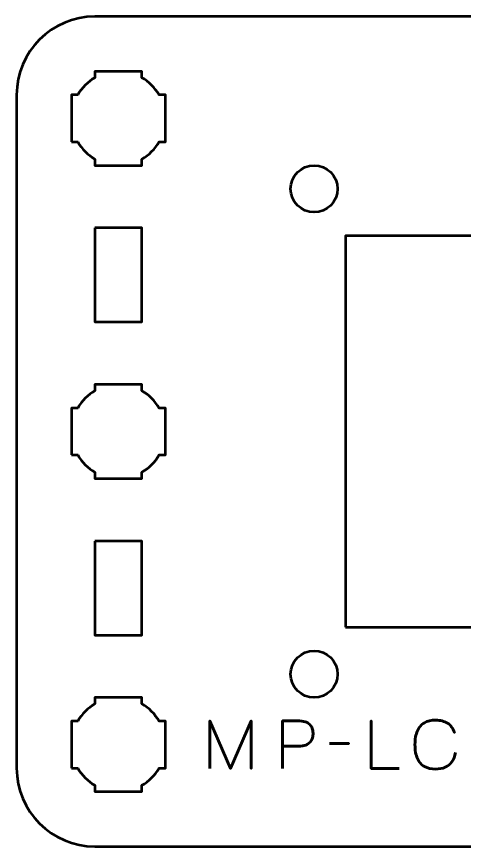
# Model space of a CAD drawing. Header units: centimetres. Extents: x -16.2 to -4.8, y -17.5 to -12.2.
# Drawn here: x -16.15 to -13.29, y -17.5 to -12.2 of the extents above; entities that cross this region are included whole.
import ezdxf

# ---------------------------------------------------------------- set-up
doc = ezdxf.new("R2010")
doc.units = ezdxf.units.CM
doc.header["$MEASUREMENT"] = 0
doc.layers.add('Layer 1', color=7, linetype='Continuous')

msp = doc.modelspace()

# ---------------------------------------------------------------- linework, layer by layer
at = {"layer": 'Layer 1', "color": 250, "lineweight": 53}
msp.add_lwpolyline([(-14.05002, -16.10001), (-6.95002, -16.10001), (-6.95002, -13.60001), (-14.05002, -13.60001), (-14.05002, -16.10001)], close=True, dxfattribs=at)
for centre in [(-14.25, -13.3), (-14.25, -13.3), (-14.25, -16.4), (-14.25, -16.4)]:
    msp.add_ellipse(centre, major_axis=(0, 0.15), ratio=1, dxfattribs=at)
at = {"layer": 'Layer 1', "lineweight": 53}
for points, knots in [([(-15.64992, -12.19997), (-15.64992, -12.19997), (-5.34994, -12.19997), (-5.34994, -12.19997), (-5.34994, -12.19997), (-5.07294, -12.19997), (-4.84998, -12.42306), (-4.84998, -12.70006), (-4.84998, -12.70006), (-4.84998, -12.70006), (-4.84998, -16.99993), (-4.84998, -16.99993), (-4.84998, -16.99993), (-4.84998, -17.27707), (-5.07294, -17.50003), (-5.34994, -17.50003), (-5.34994, -17.50003), (-5.34994, -17.50003), (-15.64992, -17.50003), (-15.64992, -17.50003), (-15.64992, -17.50003), (-15.92692, -17.50003), (-16.15002, -17.27707), (-16.15002, -16.99993), (-16.15002, -16.99993), (-16.15002, -16.99993), (-16.15002, -12.70006), (-16.15002, -12.70006), (-16.15002, -12.70006), (-16.15002, -12.42306), (-15.92692, -12.19997), (-15.64992, -12.19997)], [0, 0, 0, 0, 0.125, 0.125, 0.125, 0.125, 0.25, 0.25, 0.25, 0.25, 0.375, 0.375, 0.375, 0.375, 0.5, 0.5, 0.5, 0.5, 0.625, 0.625, 0.625, 0.625, 0.75, 0.75, 0.75, 0.75, 0.875, 0.875, 0.875, 0.875, 1, 1, 1, 1]), ([(-15.79992, -13.00001), (-15.79992, -13.00001), (-15.79992, -12.85543), (-15.79992, -12.85543), (-15.79992, -12.85543), (-15.79992, -12.85543), (-15.79999, -12.85), (-15.79999, -12.85), (-15.79999, -12.85), (-15.79999, -12.85), (-15.79992, -12.84458), (-15.79992, -12.84458), (-15.79992, -12.84458), (-15.79992, -12.84458), (-15.79992, -12.70001), (-15.79992, -12.70001), (-15.79992, -12.70001), (-15.79992, -12.70001), (-15.75984, -12.70001), (-15.75984, -12.70001), (-15.75984, -12.70001), (-15.73349, -12.65444), (-15.69549, -12.61646), (-15.64992, -12.59011), (-15.64992, -12.59011), (-15.64992, -12.59011), (-15.64992, -12.55001), (-15.64992, -12.55001), (-15.64992, -12.55001), (-15.64992, -12.55001), (-15.50258, -12.55001), (-15.50258, -12.55001), (-15.50258, -12.55001), (-15.50258, -12.55001), (-15.49999, -12.54999), (-15.49999, -12.54999), (-15.49999, -12.54999), (-15.49999, -12.54999), (-15.49739, -12.55001), (-15.49739, -12.55001), (-15.49739, -12.55001), (-15.49739, -12.55001), (-15.34992, -12.55001), (-15.34992, -12.55001), (-15.34992, -12.55001), (-15.34992, -12.55001), (-15.34992, -12.59017), (-15.34992, -12.59017), (-15.34992, -12.59017), (-15.3044, -12.61652), (-15.26644, -12.65448), (-15.24012, -12.70001), (-15.24012, -12.70001), (-15.24012, -12.70001), (-15.19991, -12.70001), (-15.19991, -12.70001), (-15.19991, -12.70001), (-15.19991, -12.70001), (-15.19991, -13.00001), (-15.19991, -13.00001), (-15.19991, -13.00001), (-15.19991, -13.00001), (-15.2401, -13.00001), (-15.2401, -13.00001), (-15.2401, -13.00001), (-15.26642, -13.04555), (-15.30439, -13.08351), (-15.34992, -13.10985), (-15.34992, -13.10985), (-15.34992, -13.10985), (-15.34992, -13.15002), (-15.34992, -13.15002), (-15.34992, -13.15002), (-15.34992, -13.15002), (-15.64992, -13.15002), (-15.64992, -13.15002), (-15.64992, -13.15002), (-15.64992, -13.15002), (-15.64992, -13.1099), (-15.64992, -13.1099), (-15.64992, -13.1099), (-15.6955, -13.08356), (-15.7335, -13.04558), (-15.75986, -13.00001), (-15.75986, -13.00001), (-15.75986, -13.00001), (-15.79992, -13.00001), (-15.79992, -13.00001)], [0, 0, 0, 0, 0.0454545, 0.0454545, 0.0454545, 0.0454545, 0.0909091, 0.0909091, 0.0909091, 0.0909091, 0.1363636, 0.1363636, 0.1363636, 0.1363636, 0.1818182, 0.1818182, 0.1818182, 0.1818182, 0.2272727, 0.2272727, 0.2272727, 0.2272727, 0.2727273, 0.2727273, 0.2727273, 0.2727273, 0.3181818, 0.3181818, 0.3181818, 0.3181818, 0.3636364, 0.3636364, 0.3636364, 0.3636364, 0.4090909, 0.4090909, 0.4090909, 0.4090909, 0.4545455, 0.4545455, 0.4545455, 0.4545455, 0.5, 0.5, 0.5, 0.5, 0.5454545, 0.5454545, 0.5454545, 0.5454545, 0.5909091, 0.5909091, 0.5909091, 0.5909091, 0.6363636, 0.6363636, 0.6363636, 0.6363636, 0.6818182, 0.6818182, 0.6818182, 0.6818182, 0.7272727, 0.7272727, 0.7272727, 0.7272727, 0.7727273, 0.7727273, 0.7727273, 0.7727273, 0.8181818, 0.8181818, 0.8181818, 0.8181818, 0.8636364, 0.8636364, 0.8636364, 0.8636364, 0.9090909, 0.9090909, 0.9090909, 0.9090909, 0.9545455, 0.9545455, 0.9545455, 0.9545455, 1, 1, 1, 1]), ([(-15.64992, -13.55001), (-15.64992, -13.55001), (-15.34992, -13.55001), (-15.34992, -13.55001), (-15.34992, -13.55001), (-15.34992, -13.55001), (-15.34992, -14.15002), (-15.34992, -14.15002), (-15.34992, -14.15002), (-15.34992, -14.15002), (-15.64992, -14.15002), (-15.64992, -14.15002), (-15.64992, -14.15002), (-15.64992, -14.15002), (-15.64992, -13.55001), (-15.64992, -13.55001)], [0, 0, 0, 0, 0.25, 0.25, 0.25, 0.25, 0.5, 0.5, 0.5, 0.5, 0.75, 0.75, 0.75, 0.75, 1, 1, 1, 1]), ([(-15.79992, -15.00001), (-15.79992, -15.00001), (-15.79992, -14.85543), (-15.79992, -14.85543), (-15.79992, -14.85543), (-15.79992, -14.85543), (-15.79999, -14.85), (-15.79999, -14.85), (-15.79999, -14.85), (-15.79999, -14.85), (-15.79992, -14.84458), (-15.79992, -14.84458), (-15.79992, -14.84458), (-15.79992, -14.84458), (-15.79992, -14.70001), (-15.79992, -14.70001), (-15.79992, -14.70001), (-15.79992, -14.70001), (-15.75984, -14.70001), (-15.75984, -14.70001), (-15.75984, -14.70001), (-15.73349, -14.65444), (-15.69549, -14.61646), (-15.64992, -14.59011), (-15.64992, -14.59011), (-15.64992, -14.59011), (-15.64992, -14.55001), (-15.64992, -14.55001), (-15.64992, -14.55001), (-15.64992, -14.55001), (-15.50258, -14.55001), (-15.50258, -14.55001), (-15.50258, -14.55001), (-15.50258, -14.55001), (-15.49999, -14.54999), (-15.49999, -14.54999), (-15.49999, -14.54999), (-15.49999, -14.54999), (-15.49739, -14.55001), (-15.49739, -14.55001), (-15.49739, -14.55001), (-15.49739, -14.55001), (-15.34992, -14.55001), (-15.34992, -14.55001), (-15.34992, -14.55001), (-15.34992, -14.55001), (-15.34992, -14.59017), (-15.34992, -14.59017), (-15.34992, -14.59017), (-15.3044, -14.61652), (-15.26644, -14.65448), (-15.24012, -14.70001), (-15.24012, -14.70001), (-15.24012, -14.70001), (-15.19991, -14.70001), (-15.19991, -14.70001), (-15.19991, -14.70001), (-15.19991, -14.70001), (-15.19991, -15.00001), (-15.19991, -15.00001), (-15.19991, -15.00001), (-15.19991, -15.00001), (-15.2401, -15.00001), (-15.2401, -15.00001), (-15.2401, -15.00001), (-15.26642, -15.04555), (-15.30439, -15.08351), (-15.34992, -15.10985), (-15.34992, -15.10985), (-15.34992, -15.10985), (-15.34992, -15.15002), (-15.34992, -15.15002), (-15.34992, -15.15002), (-15.34992, -15.15002), (-15.64992, -15.15002), (-15.64992, -15.15002), (-15.64992, -15.15002), (-15.64992, -15.15002), (-15.64992, -15.1099), (-15.64992, -15.1099), (-15.64992, -15.1099), (-15.6955, -15.08356), (-15.7335, -15.04558), (-15.75986, -15.00001), (-15.75986, -15.00001), (-15.75986, -15.00001), (-15.79992, -15.00001), (-15.79992, -15.00001)], [0, 0, 0, 0, 0.0454545, 0.0454545, 0.0454545, 0.0454545, 0.0909091, 0.0909091, 0.0909091, 0.0909091, 0.1363636, 0.1363636, 0.1363636, 0.1363636, 0.1818182, 0.1818182, 0.1818182, 0.1818182, 0.2272727, 0.2272727, 0.2272727, 0.2272727, 0.2727273, 0.2727273, 0.2727273, 0.2727273, 0.3181818, 0.3181818, 0.3181818, 0.3181818, 0.3636364, 0.3636364, 0.3636364, 0.3636364, 0.4090909, 0.4090909, 0.4090909, 0.4090909, 0.4545455, 0.4545455, 0.4545455, 0.4545455, 0.5, 0.5, 0.5, 0.5, 0.5454545, 0.5454545, 0.5454545, 0.5454545, 0.5909091, 0.5909091, 0.5909091, 0.5909091, 0.6363636, 0.6363636, 0.6363636, 0.6363636, 0.6818182, 0.6818182, 0.6818182, 0.6818182, 0.7272727, 0.7272727, 0.7272727, 0.7272727, 0.7727273, 0.7727273, 0.7727273, 0.7727273, 0.8181818, 0.8181818, 0.8181818, 0.8181818, 0.8636364, 0.8636364, 0.8636364, 0.8636364, 0.9090909, 0.9090909, 0.9090909, 0.9090909, 0.9545455, 0.9545455, 0.9545455, 0.9545455, 1, 1, 1, 1]), ([(-15.64992, -15.54998), (-15.64992, -15.54998), (-15.34992, -15.54998), (-15.34992, -15.54998), (-15.34992, -15.54998), (-15.34992, -15.54998), (-15.34992, -16.14998), (-15.34992, -16.14998), (-15.34992, -16.14998), (-15.34992, -16.14998), (-15.64992, -16.14998), (-15.64992, -16.14998), (-15.64992, -16.14998), (-15.64992, -16.14998), (-15.64992, -15.54998), (-15.64992, -15.54998)], [0, 0, 0, 0, 0.25, 0.25, 0.25, 0.25, 0.5, 0.5, 0.5, 0.5, 0.75, 0.75, 0.75, 0.75, 1, 1, 1, 1]), ([(-15.79992, -17.00001), (-15.79992, -17.00001), (-15.79992, -16.85543), (-15.79992, -16.85543), (-15.79992, -16.85543), (-15.79992, -16.85543), (-15.79999, -16.85), (-15.79999, -16.85), (-15.79999, -16.85), (-15.79999, -16.85), (-15.79992, -16.84458), (-15.79992, -16.84458), (-15.79992, -16.84458), (-15.79992, -16.84458), (-15.79992, -16.70001), (-15.79992, -16.70001), (-15.79992, -16.70001), (-15.79992, -16.70001), (-15.75984, -16.70001), (-15.75984, -16.70001), (-15.75984, -16.70001), (-15.73349, -16.65444), (-15.69549, -16.61646), (-15.64992, -16.59011), (-15.64992, -16.59011), (-15.64992, -16.59011), (-15.64992, -16.55001), (-15.64992, -16.55001), (-15.64992, -16.55001), (-15.64992, -16.55001), (-15.50258, -16.55001), (-15.50258, -16.55001), (-15.50258, -16.55001), (-15.50258, -16.55001), (-15.49999, -16.54999), (-15.49999, -16.54999), (-15.49999, -16.54999), (-15.49999, -16.54999), (-15.49739, -16.55001), (-15.49739, -16.55001), (-15.49739, -16.55001), (-15.49739, -16.55001), (-15.34992, -16.55001), (-15.34992, -16.55001), (-15.34992, -16.55001), (-15.34992, -16.55001), (-15.34992, -16.59017), (-15.34992, -16.59017), (-15.34992, -16.59017), (-15.3044, -16.61652), (-15.26644, -16.65448), (-15.24012, -16.70001), (-15.24012, -16.70001), (-15.24012, -16.70001), (-15.19991, -16.70001), (-15.19991, -16.70001), (-15.19991, -16.70001), (-15.19991, -16.70001), (-15.19991, -17.00001), (-15.19991, -17.00001), (-15.19991, -17.00001), (-15.19991, -17.00001), (-15.2401, -17.00001), (-15.2401, -17.00001), (-15.2401, -17.00001), (-15.26642, -17.04555), (-15.30439, -17.08351), (-15.34992, -17.10985), (-15.34992, -17.10985), (-15.34992, -17.10985), (-15.34992, -17.15002), (-15.34992, -17.15002), (-15.34992, -17.15002), (-15.34992, -17.15002), (-15.64992, -17.15002), (-15.64992, -17.15002), (-15.64992, -17.15002), (-15.64992, -17.15002), (-15.64992, -17.1099), (-15.64992, -17.1099), (-15.64992, -17.1099), (-15.6955, -17.08356), (-15.7335, -17.04558), (-15.75986, -17.00001), (-15.75986, -17.00001), (-15.75986, -17.00001), (-15.79992, -17.00001), (-15.79992, -17.00001)], [0, 0, 0, 0, 0.0454545, 0.0454545, 0.0454545, 0.0454545, 0.0909091, 0.0909091, 0.0909091, 0.0909091, 0.1363636, 0.1363636, 0.1363636, 0.1363636, 0.1818182, 0.1818182, 0.1818182, 0.1818182, 0.2272727, 0.2272727, 0.2272727, 0.2272727, 0.2727273, 0.2727273, 0.2727273, 0.2727273, 0.3181818, 0.3181818, 0.3181818, 0.3181818, 0.3636364, 0.3636364, 0.3636364, 0.3636364, 0.4090909, 0.4090909, 0.4090909, 0.4090909, 0.4545455, 0.4545455, 0.4545455, 0.4545455, 0.5, 0.5, 0.5, 0.5, 0.5454545, 0.5454545, 0.5454545, 0.5454545, 0.5909091, 0.5909091, 0.5909091, 0.5909091, 0.6363636, 0.6363636, 0.6363636, 0.6363636, 0.6818182, 0.6818182, 0.6818182, 0.6818182, 0.7272727, 0.7272727, 0.7272727, 0.7272727, 0.7727273, 0.7727273, 0.7727273, 0.7727273, 0.8181818, 0.8181818, 0.8181818, 0.8181818, 0.8636364, 0.8636364, 0.8636364, 0.8636364, 0.9090909, 0.9090909, 0.9090909, 0.9090909, 0.9545455, 0.9545455, 0.9545455, 0.9545455, 1, 1, 1, 1])]:
    msp.add_open_spline(points, degree=3, knots=knots, dxfattribs=at)
at = {"layer": 'Layer 1', "color": 202, "lineweight": 53}
for points, knots in [([(-13.34695, -16.90037), (-13.35147, -16.92457), (-13.35937, -16.94454), (-13.37045, -16.9602), (-13.37045, -16.9602), (-13.38159, -16.9758), (-13.39585, -16.98737), (-13.4132, -16.99492), (-13.4132, -16.99492), (-13.43049, -17.00247), (-13.45081, -17.00628), (-13.47395, -17.00621), (-13.47395, -17.00621), (-13.5021, -17.00628), (-13.52602, -17.00084), (-13.54564, -16.98977), (-13.54564, -16.98977), (-13.56525, -16.97876), (-13.58021, -16.96176), (-13.59051, -16.93869), (-13.59051, -16.93869), (-13.60081, -16.91561), (-13.60596, -16.88605), (-13.60603, -16.85), (-13.60603, -16.85), (-13.60596, -16.81409), (-13.60081, -16.78459), (-13.59051, -16.76152), (-13.59051, -16.76152), (-13.58021, -16.73845), (-13.56525, -16.72138), (-13.54564, -16.7103), (-13.54564, -16.7103), (-13.52602, -16.69922), (-13.5021, -16.69372), (-13.47395, -16.69379), (-13.47395, -16.69379), (-13.44382, -16.69372), (-13.41857, -16.70014), (-13.39825, -16.71305), (-13.39825, -16.71305), (-13.378, -16.72596), (-13.36311, -16.74593), (-13.35373, -16.77295), (-13.35373, -16.77295), (-13.36311, -16.74593), (-13.378, -16.72596), (-13.39825, -16.71305), (-13.39825, -16.71305), (-13.41857, -16.70014), (-13.44382, -16.69372), (-13.47395, -16.69379), (-13.47395, -16.69379), (-13.5021, -16.69372), (-13.52602, -16.69922), (-13.54564, -16.7103), (-13.54564, -16.7103), (-13.56525, -16.72138), (-13.58021, -16.73845), (-13.59051, -16.76152), (-13.59051, -16.76152), (-13.60081, -16.78459), (-13.60596, -16.81409), (-13.60603, -16.85), (-13.60603, -16.85), (-13.60596, -16.88605), (-13.60081, -16.91561), (-13.59051, -16.93869), (-13.59051, -16.93869), (-13.58021, -16.96176), (-13.56525, -16.97876), (-13.54564, -16.98977), (-13.54564, -16.98977), (-13.52602, -17.00084), (-13.5021, -17.00628), (-13.47395, -17.00621), (-13.47395, -17.00621), (-13.45081, -17.00628), (-13.43049, -17.00247), (-13.4132, -16.99492), (-13.4132, -16.99492), (-13.39585, -16.98737), (-13.38159, -16.9758), (-13.37045, -16.9602), (-13.37045, -16.9602), (-13.35937, -16.94454), (-13.35147, -16.92457), (-13.34695, -16.90037)], [0, 0, 0, 0, 0.0454545, 0.0454545, 0.0454545, 0.0454545, 0.0909091, 0.0909091, 0.0909091, 0.0909091, 0.1363636, 0.1363636, 0.1363636, 0.1363636, 0.1818182, 0.1818182, 0.1818182, 0.1818182, 0.2272727, 0.2272727, 0.2272727, 0.2272727, 0.2727273, 0.2727273, 0.2727273, 0.2727273, 0.3181818, 0.3181818, 0.3181818, 0.3181818, 0.3636364, 0.3636364, 0.3636364, 0.3636364, 0.4090909, 0.4090909, 0.4090909, 0.4090909, 0.4545455, 0.4545455, 0.4545455, 0.4545455, 0.5, 0.5, 0.5, 0.5, 0.5454545, 0.5454545, 0.5454545, 0.5454545, 0.5909091, 0.5909091, 0.5909091, 0.5909091, 0.6363636, 0.6363636, 0.6363636, 0.6363636, 0.6818182, 0.6818182, 0.6818182, 0.6818182, 0.7272727, 0.7272727, 0.7272727, 0.7272727, 0.7727273, 0.7727273, 0.7727273, 0.7727273, 0.8181818, 0.8181818, 0.8181818, 0.8181818, 0.8636364, 0.8636364, 0.8636364, 0.8636364, 0.9090909, 0.9090909, 0.9090909, 0.9090909, 0.9545455, 0.9545455, 0.9545455, 0.9545455, 1, 1, 1, 1]), ([(-14.91538, -17.00282), (-14.91538, -17.00282), (-14.91538, -16.6976), (-14.91538, -16.6976), (-14.91538, -16.6976), (-14.91538, -16.6976), (-14.78415, -17.00282), (-14.78415, -17.00282), (-14.78415, -17.00282), (-14.78415, -17.00282), (-14.65249, -16.6976), (-14.65249, -16.6976), (-14.65249, -16.6976), (-14.65249, -16.6976), (-14.65249, -17.00282), (-14.65249, -17.00282), (-14.65249, -17.00282), (-14.65249, -17.00282), (-14.65249, -16.6976), (-14.65249, -16.6976), (-14.65249, -16.6976), (-14.65249, -16.6976), (-14.78415, -17.00282), (-14.78415, -17.00282), (-14.78415, -17.00282), (-14.78415, -17.00282), (-14.91538, -16.6976), (-14.91538, -16.6976), (-14.91538, -16.6976), (-14.91538, -16.6976), (-14.91538, -17.00282), (-14.91538, -17.00282)], [0, 0, 0, 0, 0.125, 0.125, 0.125, 0.125, 0.25, 0.25, 0.25, 0.25, 0.375, 0.375, 0.375, 0.375, 0.5, 0.5, 0.5, 0.5, 0.625, 0.625, 0.625, 0.625, 0.75, 0.75, 0.75, 0.75, 0.875, 0.875, 0.875, 0.875, 1, 1, 1, 1]), ([(-14.45268, -17.00282), (-14.45268, -17.00282), (-14.45268, -16.6976), (-14.45268, -16.6976), (-14.45268, -16.6976), (-14.45268, -16.6976), (-14.35531, -16.6976), (-14.35531, -16.6976), (-14.35531, -16.6976), (-14.33584, -16.69767), (-14.31983, -16.69986), (-14.3072, -16.70409), (-14.3072, -16.70409), (-14.29464, -16.70825), (-14.28476, -16.71404), (-14.27763, -16.72138), (-14.27763, -16.72138), (-14.27051, -16.72864), (-14.26543, -16.73697), (-14.26232, -16.74635), (-14.26232, -16.74635), (-14.25929, -16.75574), (-14.25753, -16.76554), (-14.2571, -16.77592), (-14.2571, -16.77592), (-14.25661, -16.78629), (-14.25781, -16.79645), (-14.26063, -16.80632), (-14.26063, -16.80632), (-14.26352, -16.8162), (-14.26839, -16.82516), (-14.27538, -16.83321), (-14.27538, -16.83321), (-14.28229, -16.84125), (-14.29167, -16.84767), (-14.30346, -16.8524), (-14.30346, -16.8524), (-14.31524, -16.85719), (-14.32984, -16.85959), (-14.34727, -16.85973), (-14.34727, -16.85973), (-14.34727, -16.85973), (-14.45268, -16.85973), (-14.45268, -16.85973), (-14.45268, -16.85973), (-14.45268, -16.85973), (-14.34727, -16.85973), (-14.34727, -16.85973), (-14.34727, -16.85973), (-14.3302, -16.85959), (-14.31573, -16.85719), (-14.30402, -16.8524), (-14.30402, -16.8524), (-14.29224, -16.84767), (-14.28285, -16.84125), (-14.2758, -16.83321), (-14.2758, -16.83321), (-14.26881, -16.82516), (-14.2638, -16.8162), (-14.26084, -16.80632), (-14.26084, -16.80632), (-14.25788, -16.79645), (-14.25661, -16.78629), (-14.2571, -16.77592), (-14.2571, -16.77592), (-14.25753, -16.76554), (-14.25929, -16.75574), (-14.26246, -16.74635), (-14.26246, -16.74635), (-14.26557, -16.73697), (-14.27079, -16.72864), (-14.27792, -16.72138), (-14.27792, -16.72138), (-14.28511, -16.71404), (-14.29499, -16.70825), (-14.30755, -16.70409), (-14.30755, -16.70409), (-14.32018, -16.69986), (-14.33605, -16.69767), (-14.35531, -16.6976), (-14.35531, -16.6976), (-14.35531, -16.6976), (-14.45268, -16.6976), (-14.45268, -16.6976), (-14.45268, -16.6976), (-14.45268, -16.6976), (-14.45268, -17.00282), (-14.45268, -17.00282)], [0, 0, 0, 0, 0.0454545, 0.0454545, 0.0454545, 0.0454545, 0.0909091, 0.0909091, 0.0909091, 0.0909091, 0.1363636, 0.1363636, 0.1363636, 0.1363636, 0.1818182, 0.1818182, 0.1818182, 0.1818182, 0.2272727, 0.2272727, 0.2272727, 0.2272727, 0.2727273, 0.2727273, 0.2727273, 0.2727273, 0.3181818, 0.3181818, 0.3181818, 0.3181818, 0.3636364, 0.3636364, 0.3636364, 0.3636364, 0.4090909, 0.4090909, 0.4090909, 0.4090909, 0.4545455, 0.4545455, 0.4545455, 0.4545455, 0.5, 0.5, 0.5, 0.5, 0.5454545, 0.5454545, 0.5454545, 0.5454545, 0.5909091, 0.5909091, 0.5909091, 0.5909091, 0.6363636, 0.6363636, 0.6363636, 0.6363636, 0.6818182, 0.6818182, 0.6818182, 0.6818182, 0.7272727, 0.7272727, 0.7272727, 0.7272727, 0.7727273, 0.7727273, 0.7727273, 0.7727273, 0.8181818, 0.8181818, 0.8181818, 0.8181818, 0.8636364, 0.8636364, 0.8636364, 0.8636364, 0.9090909, 0.9090909, 0.9090909, 0.9090909, 0.9545455, 0.9545455, 0.9545455, 0.9545455, 1, 1, 1, 1]), ([(-13.70805, -17.00282), (-13.70805, -17.00282), (-13.88627, -17.00282), (-13.88627, -17.00282), (-13.88627, -17.00282), (-13.88627, -17.00282), (-13.88627, -16.6976), (-13.88627, -16.6976), (-13.88627, -16.6976), (-13.88627, -16.6976), (-13.88627, -17.00282), (-13.88627, -17.00282), (-13.88627, -17.00282), (-13.88627, -17.00282), (-13.70805, -17.00282), (-13.70805, -17.00282)], [0, 0, 0, 0, 0.25, 0.25, 0.25, 0.25, 0.5, 0.5, 0.5, 0.5, 0.75, 0.75, 0.75, 0.75, 1, 1, 1, 1]), ([(-14.15212, -16.84322), (-14.15212, -16.84322), (-14.02893, -16.84322), (-14.02893, -16.84322), (-14.02893, -16.84322), (-14.02893, -16.84322), (-14.15212, -16.84322), (-14.15212, -16.84322)], [0, 0, 0, 0, 0.5, 0.5, 0.5, 0.5, 1, 1, 1, 1])]:
    msp.add_open_spline(points, degree=3, knots=knots, dxfattribs=at)

doc.saveas('drawing.dxf')
